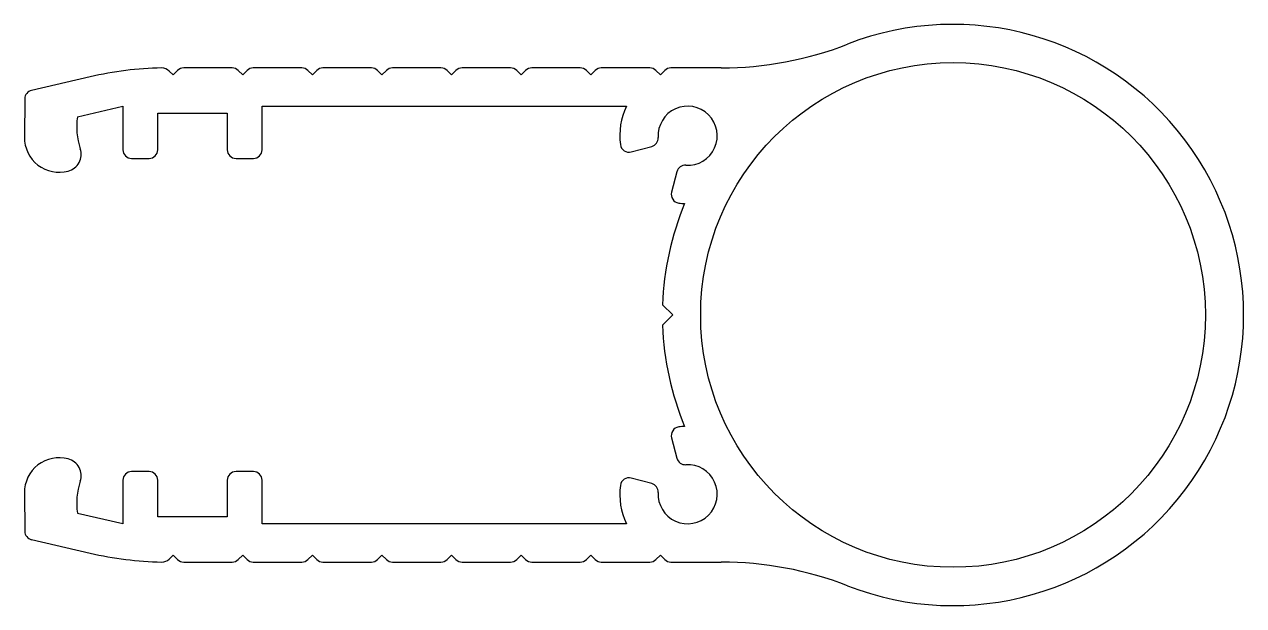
# Model space of a CAD drawing. Extents: x 1010.4 to 1045.5, y 413.9 to 430.6.
import ezdxf

# ---------------------------------------------------------------- set-up
doc = ezdxf.new("R2010")
doc.units = 0
doc.layers.get('0').update_dxf_attribs({"linetype": 'CONTINUOUS'})

msp = doc.modelspace()

# ---------------------------------------------------------------- linework, layer by layer
for p, q in [((1014.701, 429.138), (1014.59, 429.248)), ((1014.827, 429.264), (1014.701, 429.138)), ((1016.397, 429.338), (1015.004, 429.338)), ((1016.701, 429.138), (1016.574, 429.264)), ((1016.827, 429.264), (1016.701, 429.138)), ((1018.397, 429.338), (1017.004, 429.338)), ((1018.701, 429.138), (1018.574, 429.264)), ((1018.827, 429.264), (1018.701, 429.138)), ((1020.397, 429.338), (1019.004, 429.338)), ((1020.701, 429.138), (1020.574, 429.264)), ((1020.827, 429.264), (1020.701, 429.138)), ((1022.397, 429.338), (1021.004, 429.338)), ((1022.701, 429.138), (1022.574, 429.264)), ((1022.827, 429.264), (1022.701, 429.138)), ((1024.397, 429.338), (1023.004, 429.338)), ((1024.701, 429.138), (1024.574, 429.264)), ((1024.827, 429.264), (1024.701, 429.138)), ((1026.397, 429.338), (1025.004, 429.338)), ((1026.701, 429.138), (1026.574, 429.264)), ((1026.827, 429.264), (1026.701, 429.138)), ((1028.397, 429.338), (1027.004, 429.338)), ((1028.701, 429.138), (1028.574, 429.264)), ((1028.827, 429.264), (1028.701, 429.138)), ((1030.451, 429.338), (1029.004, 429.338)), ((1012.317, 429.081), (1010.633, 428.692)), ((1010.439, 428.452), (1010.428, 427.348)), ((1011.951, 427.936), (1013.258, 428.238)), ((1013.258, 428.238), (1013.258, 426.988)), ((1017.258, 426.988), (1017.258, 428.238)), ((1017.258, 428.238), (1027.729, 428.238)), ((1014.258, 426.988), (1014.258, 428.038)), ((1014.258, 428.038), (1016.258, 428.038)), ((1016.258, 428.038), (1016.258, 426.988)), ((1027.863, 426.924), (1028.451, 427.081)), ((1013.508, 426.738), (1014.008, 426.738)), ((1016.508, 426.738), (1017.008, 426.738)), ((1029.178, 426.354), (1029.02, 425.767)), ((1028.763, 422.532), (1029.058, 422.238)), ((1029.058, 422.238), (1028.763, 421.943)), ((1029.02, 418.708), (1029.178, 418.121)), ((1014.008, 417.738), (1013.508, 417.738)), ((1017.008, 417.738), (1016.508, 417.738)), ((1013.258, 417.488), (1013.258, 416.238)), ((1014.258, 416.438), (1014.258, 417.488)), ((1016.258, 417.488), (1016.258, 416.438)), ((1017.258, 416.238), (1017.258, 417.488)), ((1028.451, 417.394), (1027.863, 417.551)), ((1010.428, 417.127), (1010.439, 416.024)), ((1013.258, 416.238), (1011.951, 416.539)), ((1016.258, 416.438), (1014.258, 416.438)), ((1027.729, 416.238), (1017.258, 416.238)), ((1010.633, 415.783), (1012.317, 415.394)), ((1014.59, 415.227), (1014.701, 415.338)), ((1014.701, 415.338), (1014.827, 415.211)), ((1015.004, 415.138), (1016.397, 415.138)), ((1016.574, 415.211), (1016.701, 415.338)), ((1016.701, 415.338), (1016.827, 415.211)), ((1017.004, 415.138), (1018.397, 415.138)), ((1018.574, 415.211), (1018.701, 415.338)), ((1018.701, 415.338), (1018.827, 415.211)), ((1019.004, 415.138), (1020.397, 415.138)), ((1020.574, 415.211), (1020.701, 415.338)), ((1020.701, 415.338), (1020.827, 415.211)), ((1021.004, 415.138), (1022.397, 415.138)), ((1022.574, 415.211), (1022.701, 415.338)), ((1022.701, 415.338), (1022.827, 415.211)), ((1023.004, 415.138), (1024.397, 415.138)), ((1024.574, 415.211), (1024.701, 415.338)), ((1024.701, 415.338), (1024.827, 415.211)), ((1025.004, 415.138), (1026.397, 415.138)), ((1026.574, 415.211), (1026.701, 415.338)), ((1026.701, 415.338), (1026.827, 415.211)), ((1027.004, 415.138), (1028.397, 415.138)), ((1028.574, 415.211), (1028.701, 415.338)), ((1028.701, 415.338), (1028.827, 415.211)), ((1029.004, 415.138), (1030.451, 415.138))]:
    msp.add_line(p, q)
msp.add_circle((1037.108, 422.238), 7.25)
for centre, radius, start, end in [((1037.108, 422.238), 8.35, 248.7298, 111.2702), ((1030.451, 439.338), 10, 270, 291.2702), ((1014.567, 419.338), 10, 91.1157, 103), ((1014.378, 429.036), 0.3, 45, 91.1157), ((1015.004, 429.088), 0.25, 90, 135), ((1016.397, 429.088), 0.25, 45, 90), ((1017.004, 429.088), 0.25, 90, 135), ((1018.397, 429.088), 0.25, 45, 90), ((1019.004, 429.088), 0.25, 90, 135), ((1020.397, 429.088), 0.25, 45, 90), ((1021.004, 429.088), 0.25, 90, 135), ((1022.397, 429.088), 0.25, 45, 90), ((1023.004, 429.088), 0.25, 90, 135), ((1024.397, 429.088), 0.25, 45, 90), ((1025.004, 429.088), 0.25, 90, 135), ((1026.397, 429.088), 0.25, 45, 90), ((1027.004, 429.088), 0.25, 90, 135), ((1028.397, 429.088), 0.25, 45, 90), ((1029.004, 429.088), 0.25, 90, 135), ((1010.689, 428.449), 0.25, 103, 179.3885), ((1029.484, 427.388), 1.95, 154.1575, 187.5165), ((1029.484, 427.388), 0.85, 266.6119, 183.388), ((1013.93, 427.644), 2, 171.6111, 198.4039), ((1011.428, 427.338), 1, 179.3885, 285.121), ((1027.799, 427.165), 0.25, 187.5165, 284.9999), ((1028.386, 427.323), 0.25, 285, 3.3881), ((1011.558, 426.855), 0.5, 285.1209, 18.4039), ((1013.508, 426.988), 0.25, 180, 270), ((1014.008, 426.988), 0.25, 270, 0), ((1016.508, 426.988), 0.25, 180, 270), ((1017.008, 426.988), 0.25, 270, 0), ((1029.419, 426.29), 0.25, 86.6122, 164.9994), ((1029.262, 425.702), 0.25, 164.9996, 262.4835), ((1037.108, 422.238), 8.35, 157.4511, 177.9768), ((1029.484, 427.388), 1.95, 262.4835, 267.4083), ((1037.108, 422.238), 8.35, 182.0232, 202.5489), ((1029.262, 418.773), 0.25, 97.5165, 195.0004), ((1029.484, 417.088), 1.95, 92.5918, 97.5165), ((1011.428, 417.138), 1, 74.879, 180.6115), ((1011.558, 417.62), 0.5, 341.5961, 74.8792), ((1029.484, 417.088), 0.85, 176.612, 93.3881), ((1029.419, 418.186), 0.25, 195.0006, 273.3878), ((1013.508, 417.488), 0.25, 90, 180), ((1014.008, 417.488), 0.25, 360, 90), ((1016.508, 417.488), 0.25, 90, 180), ((1017.008, 417.488), 0.25, 360, 90), ((1027.799, 417.31), 0.25, 75.0001, 172.4836), ((1013.93, 416.831), 2, 161.5961, 188.3889), ((1029.484, 417.088), 1.95, 172.4835, 205.8424), ((1028.386, 417.153), 0.25, 356.6119, 75), ((1010.689, 416.026), 0.25, 180.6115, 257), ((1014.567, 425.138), 10, 257, 268.8843), ((1014.378, 415.439), 0.3, 268.8843, 315), ((1015.004, 415.388), 0.25, 225, 270), ((1016.397, 415.388), 0.25, 270, 315), ((1017.004, 415.388), 0.25, 225, 270), ((1018.397, 415.388), 0.25, 270, 315), ((1019.004, 415.388), 0.25, 225, 270), ((1020.397, 415.388), 0.25, 270, 315), ((1021.004, 415.388), 0.25, 225, 270), ((1022.397, 415.388), 0.25, 270, 315), ((1023.004, 415.388), 0.25, 225, 270), ((1024.397, 415.388), 0.25, 270, 315), ((1025.004, 415.388), 0.25, 225, 270), ((1026.397, 415.388), 0.25, 270, 315), ((1027.004, 415.388), 0.25, 225, 270), ((1028.397, 415.388), 0.25, 270, 315), ((1029.004, 415.388), 0.25, 225, 270), ((1030.451, 405.138), 10, 68.7298, 90)]:
    msp.add_arc(centre, radius, start, end)

doc.saveas('drawing.dxf')
